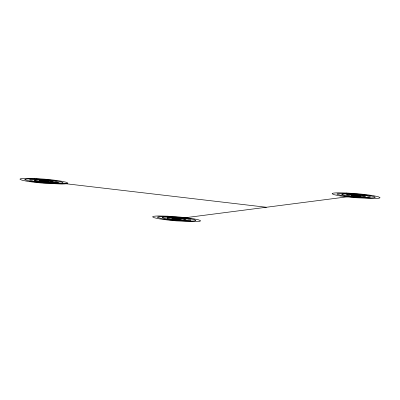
<?xml version="1.0" encoding="UTF-8"?>
<svg xmlns="http://www.w3.org/2000/svg" width="400" height="400" viewBox="0 0 400 400"><rect width="100%" height="100%" fill="white"/><g stroke="black" fill="none" stroke-linecap="round" stroke-linejoin="round"><path stroke-width="0.6" d="M176.595 218.84L356.08 195.685M43.92 181.16L266.34 207.26M35.02 180.115L34.35 180.405C40.455 182.005 47.245 182.75 53.485 181.915C47.57 180.165 41.175 180.025 35.02 180.115M39.47 180.64L39.135 180.78L43.87 181.565L48.705 181.54L43.97 180.755L39.47 180.64M167.7 217.795L167.03 218.085C173.135 219.685 179.92 220.43 186.165 219.595C180.25 217.845 173.85 217.705 167.7 217.795M172.145 218.32L171.81 218.46L176.545 219.245L181.38 219.22L176.645 218.435L172.145 218.32M347.185 194.64L346.515 194.925C352.62 196.525 359.405 197.27 365.65 196.44C359.735 194.685 353.335 194.55 347.185 194.64M351.635 195.16L351.295 195.305L356.03 196.09L360.865 196.06L356.13 195.275L351.635 195.16M34.535 178.495L26.445 178.3A31.59 3.52 7.5 0 0 21.675 178.55A20.17 2.25 7.5 0 0 20 179.27L21.845 180.135L26.035 181.055A21.415 2.385 7.5 0 0 34.945 182.32A31.59 3.52 7.5 0 0 43.67 183.195L61.395 184.02A31.59 3.52 7.5 0 0 66.16 183.77A20.17 2.25 7.5 0 0 67.84 183.05L65.99 182.185L61.285 181.19A20.17 2.25 7.5 0 0 52.895 180A31.59 3.52 7.5 0 0 44.17 179.125L34.535 178.495M36.415 179.03L29.94 178.875A25.27 2.815 7.5 0 0 26.125 179.07A16.135 1.8 7.5 0 0 24.785 179.645L29.615 181.08A17.135 1.91 7.5 0 0 36.74 182.085A25.27 2.815 7.5 0 0 43.72 182.785L57.9 183.445A25.27 2.815 7.5 0 0 61.71 183.25A16.135 1.8 7.5 0 0 63.055 182.675L61.575 181.98L57.81 181.185A16.135 1.8 7.5 0 0 51.1 180.235A25.27 2.815 7.5 0 0 44.12 179.535L36.415 179.03M38.29 179.56L33.435 179.445A18.955 2.115 7.5 0 0 30.575 179.595A12.1 1.35 7.5 0 0 29.57 180.025L33.19 181.1A12.85 1.43 7.5 0 0 38.535 181.855A18.955 2.115 7.5 0 0 43.77 182.38L54.405 182.875A18.955 2.115 7.5 0 0 57.265 182.725A12.1 1.35 7.5 0 0 58.27 182.295L54.335 181.18A12.1 1.35 7.5 0 0 49.305 180.465A18.955 2.115 7.5 0 0 44.07 179.94L38.29 179.56M346.7 193.02L338.605 192.825A31.59 3.52 7.5 0 0 333.84 193.075A20.17 2.25 7.5 0 0 332.16 193.79L334.01 194.655L338.2 195.58A21.415 2.385 7.5 0 0 347.105 196.84A31.59 3.52 7.5 0 0 355.83 197.715L373.555 198.54A31.59 3.52 7.5 0 0 378.325 198.295A20.17 2.25 7.5 0 0 380 197.575L378.155 196.71L373.445 195.715A20.17 2.25 7.5 0 0 365.055 194.525A31.59 3.52 7.5 0 0 356.33 193.65L346.7 193.02M348.575 193.55L342.1 193.395A25.27 2.815 7.5 0 0 338.29 193.595A16.135 1.8 7.5 0 0 336.945 194.17L341.775 195.6A17.135 1.91 7.5 0 0 348.9 196.61A25.27 2.815 7.5 0 0 355.88 197.31L370.06 197.97A25.27 2.815 7.5 0 0 373.875 197.77A16.135 1.8 7.5 0 0 375.215 197.195L373.74 196.505L369.97 195.705A16.135 1.8 7.5 0 0 363.26 194.755A25.27 2.815 7.5 0 0 356.28 194.055L348.575 193.55M350.45 194.085L345.595 193.97A18.955 2.115 7.5 0 0 342.735 194.115A12.1 1.35 7.5 0 0 341.73 194.55L345.35 195.62A12.85 1.43 7.5 0 0 350.695 196.38A18.955 2.115 7.5 0 0 355.93 196.905L366.565 197.4A18.955 2.115 7.5 0 0 369.425 197.25A12.1 1.35 7.5 0 0 370.43 196.82L366.5 195.7A12.1 1.35 7.5 0 0 361.465 194.99A18.955 2.115 7.5 0 0 356.23 194.465L350.45 194.085M167.215 216.175L159.12 215.98A31.59 3.52 7.5 0 0 154.355 216.23A20.17 2.25 7.5 0 0 152.675 216.95L154.525 217.815L158.715 218.735A21.415 2.385 7.5 0 0 167.62 220A31.59 3.52 7.5 0 0 176.345 220.875L194.07 221.7A31.59 3.52 7.5 0 0 198.84 221.45A20.17 2.25 7.5 0 0 200.515 220.73L198.67 219.865L193.96 218.87A20.17 2.25 7.5 0 0 185.57 217.68A31.59 3.52 7.5 0 0 176.845 216.805L167.215 216.175M169.09 216.71L162.615 216.555A25.27 2.815 7.5 0 0 158.8 216.75A16.135 1.8 7.5 0 0 157.46 217.325L162.29 218.76A17.135 1.91 7.5 0 0 169.415 219.765A25.27 2.815 7.5 0 0 176.395 220.465L190.575 221.125A25.27 2.815 7.5 0 0 194.39 220.93A16.135 1.8 7.5 0 0 195.73 220.355L194.255 219.66L190.485 218.865A16.135 1.8 7.5 0 0 183.775 217.915A25.27 2.815 7.5 0 0 176.795 217.215L169.09 216.71M170.965 217.24L166.11 217.125A18.955 2.115 7.5 0 0 163.25 217.275A12.1 1.35 7.5 0 0 162.245 217.705L165.865 218.78A12.85 1.43 7.5 0 0 171.21 219.535A18.955 2.115 7.5 0 0 176.445 220.06L187.08 220.555A18.955 2.115 7.5 0 0 189.94 220.405A12.1 1.35 7.5 0 0 190.945 219.975L187.015 218.86A12.1 1.35 7.5 0 0 181.98 218.145A18.955 2.115 7.5 0 0 176.745 217.62L170.965 217.24"/></g></svg>
